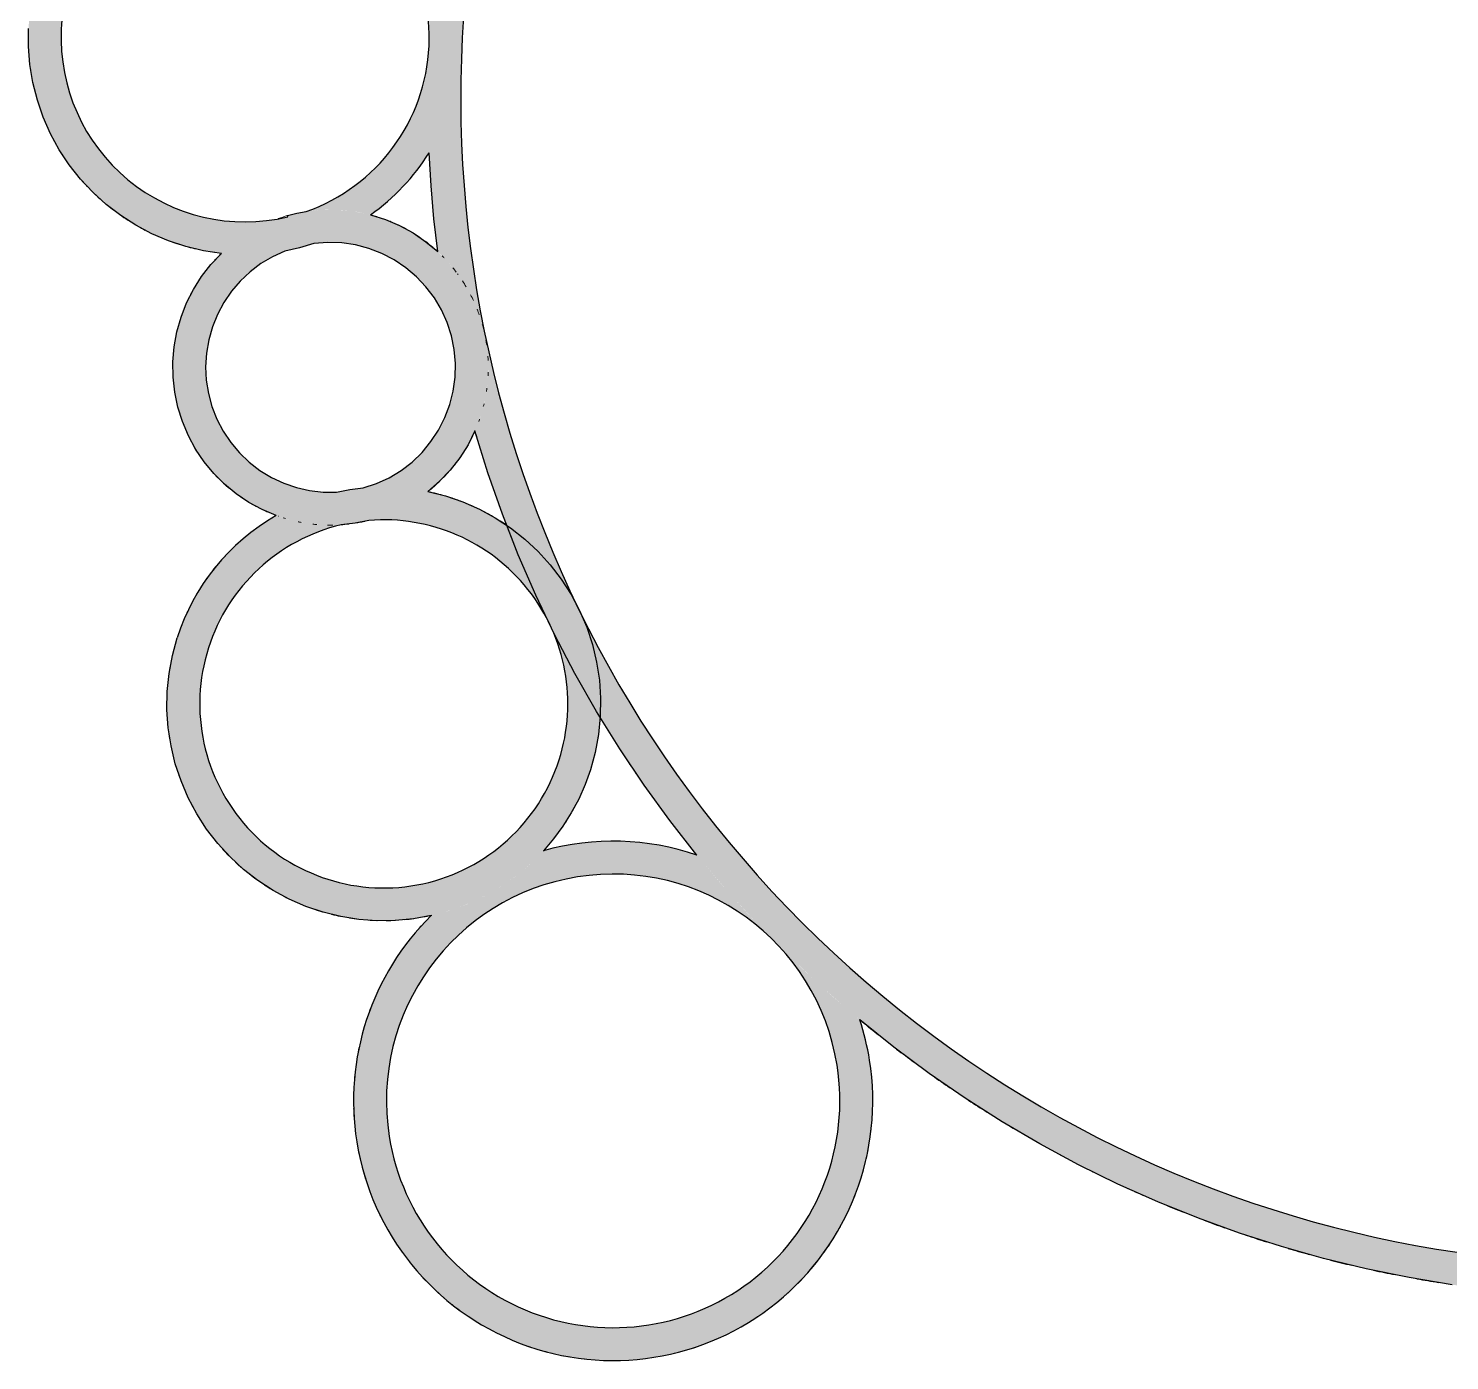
# Model space of a CAD drawing. Header units: inches. Extents: x -870 to 733, y -1250 to 961.
# Drawn here: x -480.6 to -48.2, y -783.2 to -377.9 of the extents above; entities that cross this region are included whole.
import ezdxf

# ---------------------------------------------------------------- set-up
doc = ezdxf.new("R2010")
doc.units = ezdxf.units.IN
doc.header["$MEASUREMENT"] = 0
for name, color, linetype, lineweight in [('A-ROOF', 132, 'Continuous', 13), ('A-WALL', 113, 'Continuous', 13), ('A-WALL-PATT', 111, 'Continuous', 13)]:
    doc.layers.add(name, color=color, linetype=linetype, lineweight=lineweight)

msp = doc.modelspace()

# ---------------------------------------------------------------- hatches: boundary and pattern name
at = {"layer": 'A-WALL-PATT'}
for points in [[(4.32, -764.04), (17.72, -763.85), (31.11, -763.18), (44.46, -762.01), (57.76, -760.35), (71.72, -758.05), (84.13, -755.57), (97.17, -752.46), (110.08, -748.87), (122.85, -744.81), (135.47, -740.29), (147.91, -735.3), (160.16, -729.86), (172.2, -723.98), (184.01, -717.65), (195.59, -710.9), (206.91, -703.73), (217.96, -696.14), (228.73, -688.16), (239.19, -679.79), (249.34, -671.03), (252.56, -663.68), (256.23, -656.55), (260.33, -649.65), (264.85, -643.02), (269.77, -636.68), (275.08, -630.66), (280.74, -624.98), (286.75, -619.65), (293.07, -614.71), (299.68, -610.16), (306.56, -606.04), (313.71, -595.26), (320.46, -584.23), (326.83, -572.97), (332.78, -561.5), (338.33, -549.82), (343.47, -537.95), (348.17, -525.91), (352.45, -513.7), (355.45, -504.22), (358.19, -494.65), (360.66, -485.01), (351.71, -484.22), (352.56, -476.93), (353.83, -469.7), (355.5, -462.55), (357.57, -455.51), (360.04, -448.6), (362.89, -441.83), (366.12, -435.24), (369.71, -428.84), (370.39, -418.92), (370.79, -408.99), (370.93, -399.05), (360.93, -399.05), (360.68, -412.29), (359.94, -425.51), (358.71, -438.69), (356.99, -451.82), (354.77, -464.88), (351.87, -478.68), (348.9, -490.7), (345.24, -503.42), (341.11, -516.01), (336.51, -528.43), (331.46, -540.66), (325.92, -552.77), (320, -564.54), (313.61, -576.13), (306.79, -587.48), (299.55, -598.57), (291.91, -609.39), (283.86, -619.91), (275.08, -630.51), (266.63, -640.01), (257.46, -649.56), (247.94, -658.77), (238.08, -667.61), (227.1, -676.7), (217.42, -684.17), (206.64, -691.86), (195.58, -699.14), (184.25, -706.01), (172.68, -712.44), (160.88, -718.45), (148.86, -724), (136.64, -729.11), (124.24, -733.75), (111.67, -737.93), (98.96, -741.64), (86.12, -744.87), (73.16, -747.62), (60.12, -749.89), (46.99, -751.66), (33.82, -752.95), (20.6, -753.74), (7.36, -754.04), (-5.88, -753.85), (-19.11, -753.16), (-32.3, -751.98), (-45.43, -750.31), (-58.5, -748.15), (-71.47, -745.5), (-84.34, -742.38), (-97.08, -738.77), (-109.68, -734.69), (-122.12, -730.15), (-134.38, -725.14), (-146.44, -719.68), (-158.3, -713.78), (-169.92, -707.43), (-181.3, -700.66), (-192.42, -693.47), (-203.26, -685.86), (-213.81, -677.86), (-224.06, -669.47), (-233.98, -660.71), (-243.57, -651.58), (-252.82, -642.1), (-261.7, -632.28), (-270.22, -622.13), (-278.34, -611.68), (-286.08, -600.93), (-293.4, -589.9), (-300.82, -577.69), (-306.8, -567.06), (-312.84, -555.28), (-318.45, -543.28), (-323.6, -531.08), (-328.3, -518.7), (-332.53, -506.15), (-336.29, -493.45), (-339.57, -480.62), (-342.37, -467.68), (-344.79, -453.93), (-346.52, -441.53), (-347.86, -428.35), (-348.7, -415.14), (-349.06, -401.9), (-348.92, -388.66), (-348.28, -375.43), (-347.16, -362.24), (-345.54, -349.09), (-343.43, -336.02), (-340.84, -323.04), (-337.76, -310.16), (-334.21, -297.4), (-330.18, -284.78), (-325.68, -272.33), (-329.64, -278.01), (-333.93, -283.45), (-338.55, -288.61), (-343.47, -293.48), (-346.85, -305.41), (-349.54, -316.17), (-352.02, -327.65), (-354.13, -339.2), (-355.87, -350.82), (-357.14, -361.58), (-358.09, -372.39), (-358.73, -383.21), (-359.04, -394.05), (-359.02, -404.9), (-358.69, -415.74), (-358.09, -425.79), (-357.21, -435.83), (-356.06, -445.83), (-352.86, -449.09), (-349.99, -452.64), (-347.47, -456.45), (-345.32, -460.47), (-343.56, -464.69), (-342.21, -469.05), (-341.28, -473.52), (-340.78, -478.06), (-340.71, -482.62), (-341.08, -487.17), (-341.88, -491.67), (-343.1, -496.07), (-344.74, -500.33), (-340.78, -513.13), (-336.36, -525.79), (-331.48, -538.27), (-326.14, -550.56), (-320.35, -562.65), (-314.12, -574.52), (-307.47, -586.15), (-300.39, -597.53), (-292.89, -608.64), (-285, -619.47), (-276.71, -630), (-268.04, -640.22), (-258.73, -650.39), (-249.6, -659.67), (-239.86, -668.88), (-229.79, -677.72), (-219.4, -686.19), (-207.89, -694.84), (-197.73, -701.95), (-186.47, -709.22), (-174.95, -716.07), (-163.19, -722.5), (-151.2, -728.49), (-139, -734.04), (-126.61, -739.13), (-114.03, -743.77), (-101.3, -747.94), (-88.41, -751.64), (-75.41, -754.87), (-62.29, -757.61), (-49.08, -759.88), (-35.79, -761.65), (-22.45, -762.94), (-9.08, -763.74)], [(-358.73, -383.21), (-358.09, -372.39), (-357.14, -361.58), (-355.87, -350.82), (-358.62, -345.95), (-361.77, -341.33), (-365.3, -336.99), (-369.18, -332.97), (-373.39, -329.29), (-377.9, -325.98), (-382.67, -323.06), (-387.67, -320.56), (-392.86, -318.49), (-398.54, -316.8), (-403.68, -315.71), (-409.23, -315.01), (-414.81, -314.78), (-420.4, -315.03), (-425.94, -315.75), (-431.41, -316.94), (-436.75, -318.58), (-441.94, -320.68), (-446.92, -323.2), (-451.68, -326.14), (-456.17, -329.46), (-460.37, -333.16), (-464.24, -337.2), (-467.75, -341.55), (-470.88, -346.18), (-473.6, -351.06), (-475.91, -356.16), (-477.77, -361.43), (-479.18, -366.84), (-480.13, -372.35), (-480.61, -377.92), (-470.62, -378.35), (-470.16, -373.2), (-469.22, -368.11), (-467.82, -363.14), (-465.97, -358.31), (-463.67, -353.67), (-460.96, -349.27), (-457.86, -345.13), (-454.38, -341.3), (-450.57, -337.8), (-446.45, -334.67), (-442.06, -331.94), (-437.44, -329.62), (-432.62, -327.74), (-427.65, -326.31), (-422.57, -325.34), (-417.42, -324.85), (-412.24, -324.84), (-407.09, -325.3), (-402.01, -326.23), (-397.03, -327.64), (-392.2, -329.49), (-387.56, -331.78), (-383.16, -334.49), (-379.02, -337.6), (-375.19, -341.07), (-371.69, -344.89), (-368.56, -349.01), (-365.83, -353.4), (-363.51, -358.02), (-361.63, -362.84), (-360.2, -367.81), (-359.23, -372.89), (-358.74, -378.04), (-358.74, -379.67)], [(-359.05, -518.8), (-355.36, -515.58), (-352.02, -512.01), (-349.05, -508.12), (-346.5, -503.94), (-344.39, -499.53), (-342.74, -494.92), (-341.57, -490.17), (-340.88, -485.33), (-340.69, -480.44), (-341, -475.55), (-341.81, -470.73), (-343.1, -466.01), (-344.87, -461.45), (-347.09, -457.09), (-349.75, -452.98), (-352.81, -449.16), (-356.24, -445.67), (-360.01, -442.55), (-364.07, -439.83), (-368.4, -437.54), (-372.93, -435.7), (-377.63, -434.33), (-382.44, -433.45), (-387.32, -433.06), (-392.21, -433.17), (-397.07, -433.77), (-401.83, -434.87), (-399.1, -444.49), (-394.92, -443.55), (-390.67, -443.09), (-386.39, -443.11), (-382.14, -443.61), (-377.98, -444.58), (-373.95, -446.01), (-370.1, -447.89), (-366.5, -450.19), (-363.17, -452.88), (-360.17, -455.93), (-357.53, -459.29), (-355.28, -462.93), (-353.46, -466.8), (-352.08, -470.85), (-351.17, -475.03), (-350.73, -479.29), (-350.77, -483.56), (-351.3, -487.81), (-352.29, -491.97), (-353.75, -495.99), (-355.66, -499.82), (-357.99, -503.44), (-360.69, -506.73), (-363.75, -509.71), (-367.13, -512.33), (-370.79, -514.56), (-374.67, -516.36), (-378.72, -517.71), (-373.79, -517.43), (-368.85, -517.51), (-363.92, -517.97), (-360.41, -518.57)], [(-391.03, -528.98), (-385.83, -528.94), (-381.34, -528.47), (-376.59, -527.49), (-379.11, -517.81), (-383.28, -518.65), (-387.51, -519.02), (-391.76, -518.91), (-395.97, -518.33), (-400.09, -517.29), (-404.07, -515.78), (-407.86, -513.85), (-411.4, -511.5), (-414.66, -508.77), (-417.6, -505.7), (-420.17, -502.31), (-422.35, -498.66), (-424.11, -494.79), (-425.43, -490.75), (-426.28, -486.58), (-426.67, -482.35), (-426.57, -478.1), (-426.01, -473.88), (-424.98, -469.76), (-423.49, -465.78), (-421.57, -461.98), (-419.23, -458.43), (-416.52, -455.16), (-413.45, -452.21), (-410.08, -449.63), (-406.43, -447.44), (-402.57, -445.66), (-407.37, -446.38), (-412.21, -446.74), (-417.06, -446.74), (-421.9, -446.39), (-425.24, -449.92), (-428.29, -453.93), (-430.75, -457.91), (-432.87, -462.27), (-434.54, -466.84), (-435.74, -471.54), (-436.46, -476.35), (-436.67, -481.53), (-436.43, -486.05), (-435.68, -490.85), (-434.44, -495.55), (-432.74, -500.1), (-430.59, -504.45), (-428.01, -508.57), (-425.03, -512.4), (-421.67, -515.91), (-417.98, -519.07), (-413.98, -521.83), (-409.73, -524.18), (-405.26, -526.09), (-400.63, -527.53), (-395.87, -528.5)], [(-373.27, -649.41), (-367.67, -649.24), (-362.1, -648.59), (-356.61, -647.48), (-351.24, -645.9), (-346.02, -643.87), (-340.98, -641.41), (-336.18, -638.53), (-331.64, -635.25), (-327.39, -631.6), (-323.46, -627.6), (-319.89, -623.28), (-316.7, -618.68), (-313.91, -613.82), (-311.54, -608.75), (-309.61, -603.49), (-319.14, -600.44), (-320.94, -605.29), (-323.18, -609.96), (-325.84, -614.39), (-328.89, -618.57), (-332.32, -622.44), (-336.1, -625.98), (-340.18, -629.15), (-344.54, -631.94), (-349.13, -634.31), (-353.93, -636.25), (-358.88, -637.74), (-363.95, -638.76), (-369.1, -639.31), (-374.27, -639.38), (-379.43, -638.98), (-384.52, -638.1), (-389.52, -636.76), (-394.37, -634.96), (-399.03, -632.72), (-403.47, -630.06), (-407.64, -627.01), (-411.51, -623.58), (-415.05, -619.8), (-418.23, -615.72), (-421.01, -611.36), (-423.38, -606.77), (-425.32, -601.97), (-426.81, -597.02), (-427.83, -591.95), (-428.38, -586.8), (-428.46, -581.63), (-428.06, -576.47), (-427.18, -571.38), (-425.83, -566.38), (-435.36, -563.34), (-436.84, -568.74), (-437.85, -574.26), (-438.39, -579.83), (-438.46, -585.43), (-438.05, -591.02), (-437.17, -596.55), (-435.82, -601.99), (-434.01, -607.29), (-431.77, -612.43), (-429.09, -617.35), (-426.01, -622.03), (-422.54, -626.43), (-418.72, -630.52), (-414.55, -634.27), (-410.09, -637.65), (-405.36, -640.65), (-400.38, -643.23), (-395.21, -645.38), (-389.87, -647.08), (-384.41, -648.33), (-378.86, -649.1)], [(-380.71, -716.61), (-370.83, -715.03), (-371.51, -709.22), (-371.69, -703.36), (-371.37, -697.51), (-370.55, -691.71), (-369.25, -686), (-367.47, -680.42), (-365.22, -675.02), (-362.52, -669.82), (-359.39, -664.87), (-355.86, -660.2), (-351.93, -655.85), (-347.66, -651.85), (-343.06, -648.22), (-338.17, -645), (-333.02, -642.21), (-327.65, -639.86), (-322.11, -637.97), (-316.42, -636.56), (-310.64, -635.64), (-304.8, -635.22), (-298.94, -635.29), (-293.11, -635.85), (-287.35, -636.91), (-281.7, -638.45), (-276.2, -640.47), (-270.9, -642.95), (-265.82, -645.86), (-261, -649.2), (-256.49, -652.93), (-252.31, -657.04), (-248.49, -661.48), (-245.07, -666.23), (-242.06, -671.25), (-239.41, -676.7), (-237.36, -681.97), (-235.71, -687.59), (-234.55, -693.33), (-224.67, -691.76), (-225.91, -685.59), (-227.64, -679.53), (-236.55, -671.86), (-245.22, -663.9), (-253.62, -655.67), (-261.76, -647.17), (-269.62, -638.42), (-277.19, -629.41), (-282.87, -627.71), (-288.66, -626.44), (-294.53, -625.61), (-300.44, -625.22), (-306.37, -625.27), (-312.28, -625.77), (-318.14, -626.71), (-323.9, -628.08), (-327.95, -632.12), (-332.33, -635.79), (-337.02, -639.07), (-341.97, -641.93), (-347.15, -644.36), (-352.52, -646.32), (-358.04, -647.81), (-362.33, -652.38), (-366.25, -657.27), (-369.77, -662.46), (-372.87, -667.91), (-375.52, -673.59), (-377.72, -679.46), (-379.45, -685.48), (-380.69, -691.63), (-381.44, -697.85), (-381.69, -704.12), (-381.45, -710.38)], [(-302.62, -783.18), (-296.43, -782.93), (-290.27, -782.2), (-284.15, -780.98), (-278.22, -779.3), (-272.4, -777.14), (-266.77, -774.54), (-261.36, -771.51), (-256.2, -768.06), (-251.33, -764.21), (-246.78, -760), (-242.58, -755.44), (-238.74, -750.57), (-235.3, -745.4), (-232.27, -739.99), (-229.68, -734.35), (-227.54, -728.53), (-225.86, -722.56), (-224.65, -716.48), (-223.93, -710.32), (-223.69, -704.12), (-223.94, -697.92), (-224.67, -691.76), (-234.55, -693.33), (-233.87, -699.15), (-233.7, -705), (-234.01, -710.85), (-234.83, -716.65), (-236.13, -722.36), (-237.91, -727.94), (-240.16, -733.35), (-242.86, -738.55), (-245.99, -743.5), (-249.53, -748.17), (-253.45, -752.52), (-257.72, -756.52), (-262.32, -760.14), (-267.22, -763.37), (-272.36, -766.16), (-277.73, -768.51), (-283.27, -770.39), (-288.96, -771.8), (-294.74, -772.72), (-300.58, -773.15), (-306.44, -773.08), (-312.27, -772.52), (-318.03, -771.46), (-323.68, -769.91), (-329.18, -767.9), (-334.49, -765.42), (-339.56, -762.5), (-344.38, -759.17), (-348.89, -755.43), (-353.07, -751.33), (-356.89, -746.89), (-360.31, -742.14), (-363.32, -737.11), (-365.9, -731.85), (-368.07, -726.21), (-369.67, -720.77), (-370.83, -715.03), (-380.71, -716.61), (-379.49, -722.69), (-377.8, -728.66), (-375.65, -734.48), (-373.05, -740.11), (-370.01, -745.52), (-366.56, -750.67), (-362.72, -755.54), (-358.51, -760.09), (-353.95, -764.3), (-349.07, -768.13), (-343.91, -771.58), (-338.5, -774.6), (-332.86, -777.19), (-327.04, -779.34), (-321.07, -781.02), (-314.98, -782.22), (-308.82, -782.94)]]:
    msp.add_hatch(color=256, dxfattribs=at).paths.add_polyline_path(points, flags=0)
h = msp.add_hatch(color=256, dxfattribs=at)
h.paths.add_polyline_path([(-417.06, -446.74), (-412.21, -446.74), (-407.37, -446.38), (-402.57, -445.66), (-398.11, -444.67), (-393.74, -443.38), (-396.44, -443.84), (-399.1, -444.49), (-401.72, -435.26), (-406.8, -436.23), (-411.95, -436.72), (-417.12, -436.73), (-422.27, -436.26), (-427.36, -435.33), (-432.34, -433.92), (-437.16, -432.07), (-441.8, -429.78), (-446.2, -427.06), (-450.34, -423.96), (-454.17, -420.48), (-457.66, -416.67), (-460.79, -412.55), (-463.52, -408.16), (-465.84, -403.54), (-467.72, -398.72), (-469.15, -393.75), (-470.11, -388.67), (-470.61, -383.53), (-470.62, -378.35), (-480.61, -377.92), (-480.62, -383.43), (-480.17, -388.93), (-479.26, -394.37), (-477.9, -399.71), (-476.1, -404.93), (-473.87, -409.97), (-471.23, -414.81), (-468.19, -419.41), (-464.78, -423.75), (-461.01, -427.78), (-456.93, -431.48), (-452.55, -434.83), (-447.91, -437.81), (-443.03, -440.38), (-437.95, -442.54), (-432.72, -444.27), (-427.35, -445.55), (-421.9, -446.39)], flags=0)
h.paths.add_polyline_path([(-376.49, -434.61), (-372.35, -431.43), (-368.48, -427.92), (-364.9, -424.12), (-361.63, -420.05), (-358.69, -415.73), (-359.02, -404.9), (-359.04, -394.05), (-358.73, -383.21), (-359.18, -388.31), (-360.1, -393.35), (-361.48, -398.29), (-363.3, -403.07), (-365.55, -407.67), (-368.21, -412.05), (-371.26, -416.16), (-374.68, -419.98), (-378.43, -423.47), (-382.48, -426.6), (-386.8, -429.35), (-391.35, -431.7), (-396.1, -433.61), (-392.17, -433.16), (-388.22, -433.04), (-384.27, -433.24), (-380.35, -433.77)], flags=0)
h = msp.add_hatch(color=256, dxfattribs=at)
h.paths.add_polyline_path([(-309.61, -603.49), (-308.15, -598.16), (-307.15, -592.72), (-306.6, -587.23), (-306.51, -581.7), (-306.88, -576.19), (-307.72, -570.73), (-309.01, -565.35), (-310.74, -560.11), (-312.9, -555.02), (-315.49, -550.14), (-318.47, -545.49), (-321.83, -541.1), (-325.55, -537.02), (-329.59, -533.25), (-333.94, -529.84), (-338.56, -526.8), (-343.41, -524.16), (-348.47, -521.94), (-353.69, -520.15), (-359.05, -518.8), (-363.92, -517.97), (-368.85, -517.51), (-373.79, -517.43), (-378.72, -517.71), (-382.8, -518.22), (-386.84, -518.99), (-382.94, -518.6), (-379.11, -517.81), (-376.59, -527.49), (-377.01, -527.6), (-371.79, -527.42), (-366.57, -527.73), (-361.4, -528.52), (-356.34, -529.79), (-351.41, -531.53), (-346.66, -533.72), (-342.14, -536.35), (-337.89, -539.38), (-333.93, -542.8), (-330.31, -546.57), (-327.06, -550.66), (-324.21, -555.04), (-321.77, -559.67), (-319.78, -564.5), (-318.24, -569.49), (-317.18, -574.61), (-316.6, -579.81), (-316.51, -585.03), (-316.91, -590.24), (-317.78, -595.4), (-319.14, -600.44), (-312.87, -602.45)], flags=0)
h.paths.add_polyline_path([(-425.83, -566.38), (-424.01, -561.47), (-421.74, -556.76), (-419.03, -552.28), (-415.92, -548.07), (-412.43, -544.16), (-408.59, -540.6), (-404.43, -537.42), (-400, -534.64), (-395.33, -532.28), (-390.45, -530.37), (-385.42, -528.93), (-389.45, -529.03), (-393.47, -528.8), (-397.64, -528.19), (-401.38, -527.33), (-405.22, -526.1), (-409.83, -529), (-414.19, -532.26), (-418.27, -535.87), (-422.03, -539.81), (-425.46, -544.04), (-428.52, -548.54), (-431.21, -553.28), (-433.49, -558.23), (-435.36, -563.34)], flags=0)

# ---------------------------------------------------------------- linework, layer by layer
at = {"layer": 'A-ROOF'}
for p, q in [((-335.11, -529.11), (-335.24, -528.78)), ((-308.44, -599.36), (-308.46, -599.43)), ((-298.16, -600.92), (-298.51, -600.39)), ((-290.68, -611.76), (-290.89, -611.47)), ((-314.5, -614.93), (-314.55, -615.03)), ((-286.96, -616.85), (-287.09, -616.67)), ((-282.81, -622.33), (-282.87, -622.25)), ((-323.98, -628.1), (-323.93, -628.09)), ((-278.75, -627.49), (-279.05, -627.1)), ((-357.98, -647.75), (-357.93, -647.7)), ((-227.68, -679.39), (-227.66, -679.46))]:
    msp.add_line(p, q, dxfattribs=at)
for centre, radius, start, end in [((-414.67, -380.78), 66, 182.3787, 183.9496), ((-414.67, -380.78), 66, 187.168, 189.0982), ((-414.67, -380.78), 66, 191.995, 194.0629), ((-414.67, -380.78), 66, 196.8221, 198.9664), ((-414.67, -380.78), 66, 201.6493, 203.8419), ((-414.67, -380.78), 66, 206.4764, 208.7025), ((-414.67, -380.78), 66, 211.3035, 213.5541), ((-414.67, -380.78), 66, 216.1307, 218.3998), ((-414.67, -380.78), 66, 220.9579, 223.2416), ((-414.67, -380.78), 66, 225.785, 228.0805), ((-414.67, -380.78), 66, 230.6122, 232.9173), ((-414.67, -380.78), 66, 235.4395, 237.7526), ((-388.69, -481.04), 48, 72.8635, 75.2747), ((-388.69, -481.04), 48, 73.0805, 74.1521), ((-388.69, -481.04), 48, 67.0805, 70.2602), ((-388.69, -481.04), 48, 67.3518, 68.292), ((-414.67, -380.78), 66, 240.2667, 242.5865), ((-414.67, -380.78), 66, 245.094, 247.4195), ((-388.69, -481.04), 48, 61.2704, 64.5251), ((-388.69, -481.04), 48, 61.6172, 62.4427), ((-388.69, -481.04), 48, 55.4045, 58.7902), ((-388.69, -481.04), 48, 55.8735, 56.6004), ((-414.67, -380.78), 66, 249.9213, 252.2517), ((-414.67, -380.78), 66, 254.7486, 257.0832), ((-388.69, -481.04), 48, 49.3897, 53.0556), ((-388.69, -481.04), 48, 50.1151, 50.763), ((-414.67, -380.78), 66, 259.5758, 261.9048), ((-388.69, -481.04), 48, 134.3856, 137.2696), ((-388.69, -481.04), 48, 47.1727, 47.3212), ((-388.69, -481.04), 48, 43.9251, 44.929), ((-388.69, -481.04), 48, 140.1948, 143.0791), ((-388.69, -481.04), 48, 37.1635, 39.0975), ((-388.69, -481.04), 48, 36.0593, 36.3084), ((-388.69, -481.04), 48, 151.8133, 154.6981), ((-388.69, -481.04), 48, 146.0041, 148.8886), ((-388.69, -481.04), 48, 30.6796, 33.268), ((-388.69, -481.04), 48, 25.0499, 27.4399), ((-388.69, -481.04), 48, 157.6225, 160.5076), ((-388.69, -481.04), 48, 19.4193, 21.6131), ((-388.69, -481.04), 48, 163.4318, 166.3171), ((-388.69, -481.04), 48, 13.7875, 15.7871), ((-388.69, -481.04), 48, 169.241, 172.1266), ((-388.69, -481.04), 48, 8.1542, 9.962), ((-388.69, -481.04), 48, 175.0503, 177.9361), ((-388.69, -481.04), 48, 2.5191, 4.1376), ((-388.69, -481.04), 48, 180.8595, 183.7455), ((-388.69, -481.04), 48, 356.8815, 358.3136), ((-388.69, -481.04), 48, 186.6687, 189.555), ((-388.69, -481.04), 48, 351.2406, 352.4902), ((-388.69, -481.04), 48, 192.478, 195.3645), ((-388.69, -481.04), 48, 345.5952, 346.6671), ((-388.69, -481.04), 48, 198.2872, 201.1739), ((-388.69, -481.04), 48, 339.9431, 340.8444), ((-388.69, -481.04), 48, 204.0965, 206.9834), ((-388.69, -481.04), 48, 333.6357, 336.3027), ((-388.69, -481.04), 48, 334.3731, 335.0219), ((5.93, -399.05), 365, 196.1105, 198.0049), ((-388.69, -481.04), 48, 209.9057, 212.7928), ((-388.69, -481.04), 48, 327.8059, 331.095), ((-388.69, -481.04), 48, 328.6478, 329.1998), ((5.93, -399.05), 365, 196.6002, 196.7466), ((-388.69, -481.04), 48, 215.7149, 218.6023), ((-388.69, -481.04), 48, 321.9033, 325.3536), ((-388.69, -481.04), 48, 322.9207, 323.3778), ((5.93, -399.05), 365, 197.3231, 197.6463), ((-388.69, -481.04), 48, 221.5242, 224.4117), ((-388.69, -481.04), 48, 315.782, 319.6124), ((-388.69, -481.04), 48, 317.1909, 317.556), ((-388.69, -481.04), 48, 227.3334, 230.2211), ((-388.69, -481.04), 48, 308.1304, 313.8713), ((-372.49, -583.41), 66, 73.5809, 78.2535), ((-388.69, -481.04), 48, 311.4578, 311.7345), ((5.93, -399.05), 365, 198.5673, 199.967), ((5.93, -399.05), 365, 198.7101, 199.0398), ((-388.69, -481.04), 48, 233.1427, 236.0305), ((-388.69, -481.04), 48, 238.9519, 241.84), ((-372.49, -583.41), 66, 75.5054, 75.8575), ((-372.49, -583.41), 66, 68.9078, 72.0286), ((-372.49, -583.41), 66, 70.6679, 71.0629), ((-372.49, -583.41), 66, 64.2342, 67.0488), ((-372.49, -583.41), 66, 65.8308, 66.3046), ((5.93, -399.05), 365, 199.2315, 199.7562), ((-388.69, -481.04), 48, 244.7612, 247.6494), ((-372.49, -583.41), 66, 120.4755, 122.7534), ((-388.69, -481.04), 48, 250.5704, 250.6947), ((-388.69, -481.04), 48, 252.5822, 253.4588), ((-372.49, -583.41), 66, 59.5599, 62.2468), ((-372.49, -583.41), 66, 60.9945, 61.5646), ((5.93, -399.05), 365, 200.5328, 200.8545), ((-372.49, -583.41), 66, 125.2745, 127.5591), ((-388.69, -481.04), 48, 258.1226, 259.2682), ((-388.69, -481.04), 48, 263.549, 265.0776), ((-388.69, -481.04), 48, 268.9298, 270.887), ((-388.69, -481.04), 48, 273.8074, 276.6964), ((-388.69, -481.04), 48, 279.6166, 280.4293), ((-388.69, -481.04), 48, 280.4293, 282.5199), ((-372.49, -583.41), 66, 55.5563, 57.504), ((-372.49, -583.41), 66, 56.1587, 56.8353), ((-372.49, -583.41), 66, 130.0738, 132.3636), ((-372.49, -583.41), 66, 134.8732, 137.1669), ((-372.49, -583.41), 66, 139.6729, 141.9695), ((-372.49, -583.41), 66, 144.4729, 146.7713), ((-372.49, -583.41), 66, 149.2732, 151.5726), ((-372.49, -583.41), 66, 154.0739, 156.3735), ((-372.49, -583.41), 66, 158.875, 161.1739), ((-372.49, -583.41), 66, 163.6337, 166.0672), ((-372.49, -583.41), 66, 168.4985, 170.932), ((-372.49, -583.41), 66, 173.3634, 175.7969), ((-372.49, -583.41), 66, 178.2282, 180.6618), ((-372.49, -583.41), 66, 183.0931, 185.5266), ((-372.49, -583.41), 66, 353.6921, 356.395), ((5.93, -399.05), 365, 211.0969, 212.2252), ((-372.49, -583.41), 66, 355.5274, 355.6849), ((5.93, -399.05), 365, 211.3696, 211.5129), ((-372.49, -583.41), 66, 187.958, 190.3915), ((-372.49, -583.41), 66, 348.6264, 351.7937), ((-372.49, -583.41), 66, 350.7413, 350.8528), ((-372.49, -583.41), 66, 192.8228, 194.1632), ((-372.49, -583.41), 66, 194.1632, 195.2564), ((-372.49, -583.41), 66, 342.2943, 347.044), ((5.93, -399.05), 365, 213.022, 214.4669), ((-372.49, -583.41), 66, 197.6877, 200.1212), ((-372.49, -583.41), 66, 202.5526, 204.9861), ((-372.49, -583.41), 66, 335.7322, 337.3721), ((5.93, -399.05), 365, 215.0799, 217.1377), ((-372.49, -583.41), 66, 207.4174, 209.851), ((-372.49, -583.41), 66, 330.4825, 332.45), ((-372.49, -583.41), 66, 212.2823, 214.7158), ((-372.49, -583.41), 66, 325.4203, 327.5277), ((-372.49, -583.41), 66, 326.4546, 326.6077), ((5.93, -399.05), 365, 217.4889, 219.1346), ((-372.49, -583.41), 66, 217.1472, 219.5807), ((-372.49, -583.41), 66, 320.4206, 322.6054), ((-372.49, -583.41), 66, 321.5315, 321.7428), ((-372.49, -583.41), 66, 222.012, 224.4455), ((-372.49, -583.41), 66, 317.4031, 317.6831), ((-372.49, -583.41), 66, 226.8769, 229.3104), ((-372.49, -583.41), 66, 231.7418, 234.1753), ((-372.49, -583.41), 66, 236.6066, 239.0401), ((-372.49, -583.41), 66, 241.4715, 243.905), ((-372.49, -583.41), 66, 246.3364, 248.7699), ((-372.49, -583.41), 66, 251.2012, 253.6347), ((-372.49, -583.41), 66, 256.0661, 258.4996), ((-372.49, -583.41), 66, 260.9309, 263.3645), ((-372.49, -583.41), 66, 280.3904, 282.778), ((-372.49, -583.41), 66, 265.7958, 268.2293), ((-372.49, -583.41), 66, 270.6607, 273.0942), ((-372.49, -583.41), 66, 275.5255, 277.9591), ((-302.69, -704.18), 79, 136.1651, 138.4327), ((-302.69, -704.18), 79, 140.7174, 142.9849), ((-302.69, -704.18), 79, 145.2696, 147.537), ((-302.69, -704.18), 79, 149.8218, 152.0892), ((-302.69, -704.18), 79, 154.3741, 156.6414), ((-302.69, -704.18), 79, 158.9263, 161.1935), ((-302.69, -704.18), 79, 163.4785, 165.7457), ((-302.69, -704.18), 79, 14.2147, 16.5083), ((5.93, -399.05), 365, 230.3589, 231.4049), ((-302.69, -704.18), 79, 168.0308, 170.2979), ((-302.69, -704.18), 79, 9.6525, 11.946), ((5.93, -399.05), 365, 232.4689, 233.5148), ((-302.69, -704.18), 79, 172.583, 174.8501), ((-302.69, -704.18), 79, 5.1301, 7.336), ((-302.69, -704.18), 79, 177.1353, 179.4022), ((-302.69, -704.18), 79, 0.6016, 2.805), ((5.93, -399.05), 365, 234.5788, 235.6247), ((5.93, -399.05), 365, 236.6887, 237.7346), ((-302.69, -704.18), 79, 181.6875, 183.4095), ((-302.69, -704.18), 79, 183.4095, 183.9543), ((-302.69, -704.18), 79, 356.073, 356.5905), ((-302.69, -704.18), 79, 356.5905, 358.2737), ((-302.69, -704.18), 79, 186.2408, 188.5069), ((-302.69, -704.18), 79, 351.5441, 353.7409), ((5.93, -399.05), 365, 238.7987, 239.8445), ((-302.69, -704.18), 79, 190.8332, 193.0322), ((-302.69, -704.18), 79, 347.0151, 349.2084), ((5.93, -399.05), 365, 240.9086, 241.9544), ((-302.69, -704.18), 79, 195.3654, 197.5612), ((-302.69, -704.18), 79, 342.4861, 344.6753), ((5.93, -399.05), 365, 243.0186, 244.0643), ((5.93, -399.05), 365, 245.1285, 246.1742), ((-302.69, -704.18), 79, 199.8981, 202.0901), ((-302.69, -704.18), 79, 337.9572, 340.1417), ((-302.69, -704.18), 79, 204.4314, 206.6191), ((-302.69, -704.18), 79, 333.4282, 335.6073), ((5.93, -399.05), 365, 247.2385, 248.2841), ((-302.69, -704.18), 79, 208.9652, 211.1481), ((-302.69, -704.18), 79, 328.8993, 331.0721), ((5.93, -399.05), 365, 249.3484, 250.394), ((-302.69, -704.18), 79, 213.4999, 215.677), ((-302.69, -704.18), 79, 324.3703, 326.5357), ((5.93, -399.05), 365, 251.4584, 252.5039), ((5.93, -399.05), 365, 253.5683, 254.6138), ((-302.69, -704.18), 79, 218.0355, 220.2059), ((-302.69, -704.18), 79, 319.8414, 321.9979), ((5.93, -399.05), 365, 255.6783, 256.7237), ((5.93, -399.05), 365, 257.7883, 258.8336), ((-302.69, -704.18), 79, 222.5723, 224.7349), ((-302.69, -704.18), 79, 315.3125, 317.4582), ((5.93, -399.05), 365, 259.8982, 260.9435), ((-302.69, -704.18), 79, 227.1107, 229.2638), ((-302.69, -704.18), 79, 310.7836, 312.916), ((-302.69, -704.18), 79, 231.6511, 233.7927), ((-302.69, -704.18), 79, 306.2547, 308.3703), ((-302.69, -704.18), 79, 236.1944, 238.3216), ((-302.69, -704.18), 79, 240.7416, 242.8505), ((-302.69, -704.18), 79, 297.1969, 299.2608), ((-302.69, -704.18), 79, 301.7258, 303.8194), ((-302.69, -704.18), 79, 245.2947, 247.3794), ((-302.69, -704.18), 79, 249.857, 251.9083), ((-302.69, -704.18), 79, 288.1392, 290.0944), ((-302.69, -704.18), 79, 292.668, 294.6893), ((-302.69, -704.18), 79, 254.4347, 256.4371), ((-302.69, -704.18), 79, 259.0419, 260.966), ((-302.69, -704.18), 79, 263.7164, 265.4949), ((-302.69, -704.18), 79, 279.0814, 280.6671), ((-302.69, -704.18), 79, 283.6103, 285.4501), ((-302.69, -704.18), 79, 268.6098, 270)]:
    msp.add_arc(centre, radius, start, end, dxfattribs=at)
at = {"layer": 'A-WALL', "lineweight": 30}
msp.add_line((-401.72, -435.26), (-401.83, -434.87), dxfattribs=at)
at = {"layer": 'A-WALL'}
msp.add_line((-344.75, -500.28), (-344.74, -500.33), dxfattribs=at)
at = {"layer": 'A-WALL', "lineweight": 30, "flags": 128}
for points in [[(-421.9, -446.39), (-427.35, -445.55), (-432.72, -444.27), (-437.95, -442.54), (-443.03, -440.38), (-447.91, -437.81), (-452.55, -434.83), (-456.93, -431.48), (-461.01, -427.78), (-464.78, -423.75), (-468.19, -419.41), (-471.23, -414.81), (-473.87, -409.97), (-476.1, -404.93), (-477.9, -399.71), (-479.26, -394.37), (-480.17, -388.93), (-480.62, -383.43), (-480.61, -377.92)], [(-356.06, -445.83), (-357.21, -435.83), (-358.09, -425.79), (-358.69, -415.73)], [(-401.83, -434.87), (-398.99, -434.16), (-396.1, -433.61)], [(-376.49, -434.61), (-372, -436.03), (-367.67, -437.88), (-363.55, -440.15), (-359.66, -442.81), (-356.06, -445.83)], [(-393.74, -443.38), (-398.11, -444.67), (-402.57, -445.66)], [(-378.72, -517.71), (-374.71, -516.37), (-370.86, -514.6), (-367.24, -512.41), (-363.88, -509.83), (-360.84, -506.89), (-358.13, -503.63), (-355.81, -500.09), (-353.89, -496.32), (-352.41, -492.35), (-351.38, -488.24), (-350.81, -484.05), (-350.71, -479.82), (-351.08, -475.6), (-351.92, -471.45), (-353.21, -467.42), (-354.95, -463.56), (-357.1, -459.91), (-359.65, -456.53), (-362.55, -453.45), (-365.78, -450.72), (-369.3, -448.36), (-373.06, -446.4), (-377, -444.88), (-381.1, -443.8), (-385.29, -443.19), (-389.52, -443.05), (-393.74, -443.38)], [(-405.22, -526.1), (-409.48, -524.3), (-413.55, -522.1), (-417.39, -519.51), (-420.96, -516.57), (-424.24, -513.29), (-427.18, -509.72), (-429.76, -505.88), (-431.96, -501.81), (-433.76, -497.54), (-435.14, -493.12), (-436.09, -488.59), (-436.6, -483.99), (-436.66, -479.37), (-436.28, -474.75), (-435.45, -470.2), (-434.19, -465.75), (-432.5, -461.43), (-430.41, -457.31), (-427.93, -453.4), (-425.09, -449.75), (-421.9, -446.39)], [(-402.57, -445.66), (-406.31, -447.37), (-409.85, -449.47), (-413.14, -451.95), (-416.14, -454.76), (-418.82, -457.88), (-421.14, -461.27), (-423.09, -464.9), (-424.63, -468.71), (-425.76, -472.67), (-426.44, -476.73), (-426.69, -480.83), (-426.49, -484.94), (-425.84, -489.01), (-424.76, -492.98), (-423.26, -496.81), (-421.36, -500.45), (-419.07, -503.87), (-416.42, -507.02), (-413.45, -509.86), (-410.19, -512.37), (-406.67, -514.51), (-402.95, -516.26), (-399.06, -517.6), (-395.04, -518.5), (-390.96, -518.97), (-386.84, -518.99)], [(-344.74, -500.33), (-346.84, -504.55), (-349.35, -508.55), (-352.24, -512.28), (-355.49, -515.7), (-359.05, -518.8)], [(-277.19, -629.41), (-285.41, -618.92), (-293.25, -608.13), (-300.69, -597.06), (-307.71, -585.73), (-314.32, -574.15), (-320.5, -562.34), (-326.25, -550.31), (-331.55, -538.08), (-336.41, -525.66), (-340.8, -513.07), (-344.74, -500.33)], [(-386.84, -518.99), (-382.8, -518.22), (-378.72, -517.71)], [(-359.05, -518.8), (-353.69, -520.15), (-348.47, -521.94), (-343.41, -524.16), (-338.56, -526.8), (-333.94, -529.84), (-329.59, -533.25), (-325.55, -537.02), (-321.83, -541.1), (-318.47, -545.49), (-315.49, -550.14), (-312.9, -555.02), (-310.74, -560.11), (-309.01, -565.35), (-307.72, -570.73), (-306.88, -576.19), (-306.51, -581.7), (-306.6, -587.23), (-307.15, -592.72), (-308.15, -598.16), (-309.61, -603.49)], [(-377.01, -527.6), (-381.19, -528.45), (-385.42, -528.93)], [(-358.04, -647.81), (-363.49, -648.8), (-369.01, -649.32), (-374.55, -649.38), (-380.08, -648.97), (-385.56, -648.11), (-390.94, -646.78), (-396.2, -645.01), (-401.28, -642.8), (-406.16, -640.17), (-410.81, -637.15), (-415.18, -633.74), (-419.26, -629.98), (-423, -625.89), (-426.39, -621.5), (-429.39, -616.85), (-432, -611.95), (-434.18, -606.86), (-435.93, -601.6), (-437.23, -596.21), (-438.08, -590.73), (-438.46, -585.2), (-438.38, -579.66), (-437.83, -574.14), (-436.82, -568.69), (-435.36, -563.34)], [(-309.61, -603.49), (-311.23, -607.98), (-313.17, -612.35), (-315.42, -616.56), (-317.96, -620.61), (-320.8, -624.45), (-323.9, -628.08)], [(-47.37, -760.13), (-60.51, -757.95), (-73.58, -755.28), (-86.53, -752.14), (-99.36, -748.53), (-112.05, -744.45), (-124.59, -739.91), (-136.95, -734.92), (-149.11, -729.48), (-161.08, -723.6), (-172.82, -717.28), (-184.32, -710.54), (-195.56, -703.39), (-206.54, -695.83), (-217.24, -687.87), (-227.64, -679.53)]]:
    msp.add_lwpolyline(points, dxfattribs=at)
at = {"layer": 'A-WALL', "lineweight": 30}
for centre, radius, start, end in [((5.93, -399.05), 355, 159.0871, 360), ((-414.67, -380.78), 56, 357.5138, 177.5138), ((-414.67, -380.78), 56, 177.5138, 283.3719), ((-414.67, -380.78), 56, 289.3676, 357.5138), ((-414.67, -380.78), 66, 305.3504, 328.0234), ((-372.49, -583.41), 66, 119.732, 162.2943), ((-372.49, -583.41), 56, 342.2943, 94.6343), ((-372.49, -583.41), 56, 103.3512, 162.2943), ((-372.49, -583.41), 56, 162.2943, 342.2943), ((-302.69, -704.18), 79, 71.1663, 105.575), ((-302.69, -704.18), 69, 9.0477, 189.0477), ((-302.69, -704.18), 79, 134.4744, 189.0477), ((-302.69, -704.18), 79, 9.0477, 18.1834), ((-302.69, -704.18), 79, 189.0477, 9.0477), ((-302.69, -704.18), 69, 189.0477, 9.0477)]:
    msp.add_arc(centre, radius, start, end, dxfattribs=at)
at = {"layer": 'A-WALL'}
for centre, radius, start, end in [((-388.69, -481.04), 48, 105.8944, 109.393), ((-372.49, -583.41), 56, 102.9906, 103.3512), ((-372.49, -583.41), 56, 94.6343, 94.8767)]:
    msp.add_arc(centre, radius, start, end, dxfattribs=at)

doc.saveas('drawing.dxf')
